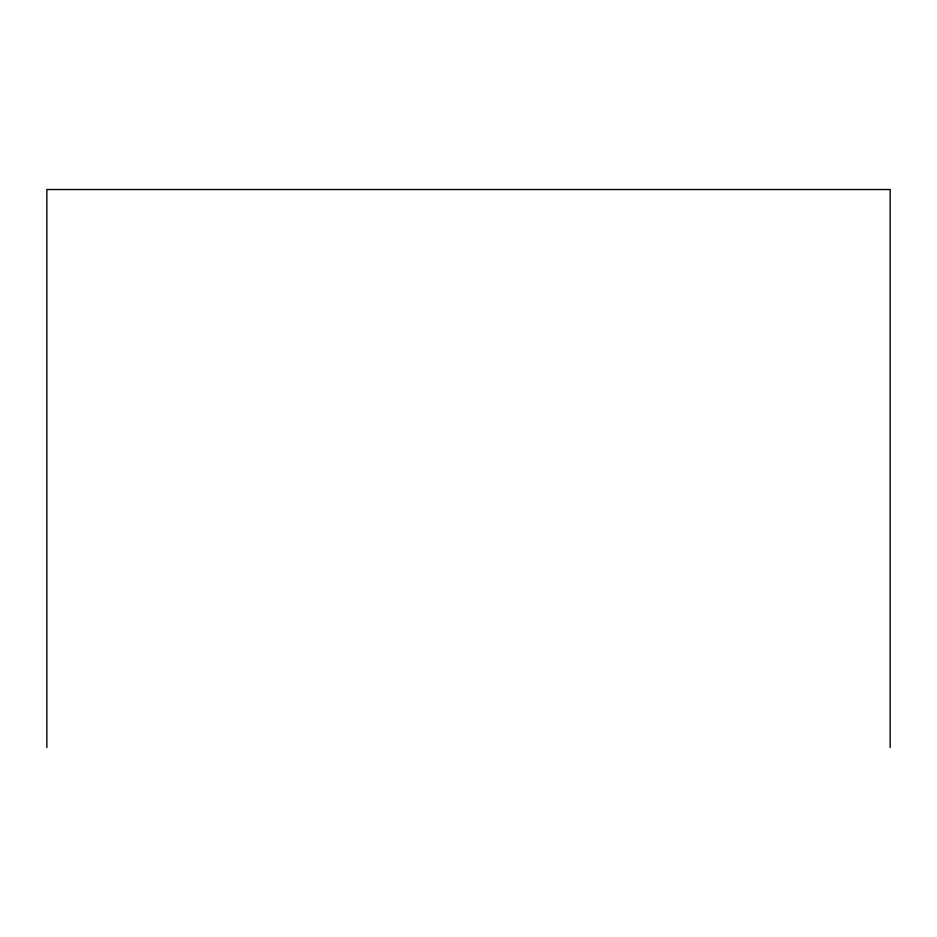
<?xml version="1.0" encoding="UTF-8"?>
<svg xmlns="http://www.w3.org/2000/svg" width="937" height="937" viewBox="0 0 937 937"><rect width="100%" height="100%" fill="white"/><g stroke="black" fill="none" stroke-linecap="round" stroke-linejoin="round"><path stroke-width="1.41" d="M890.15 747.468L890.15 189.532L46.85 189.532L46.85 747.468"/></g></svg>
